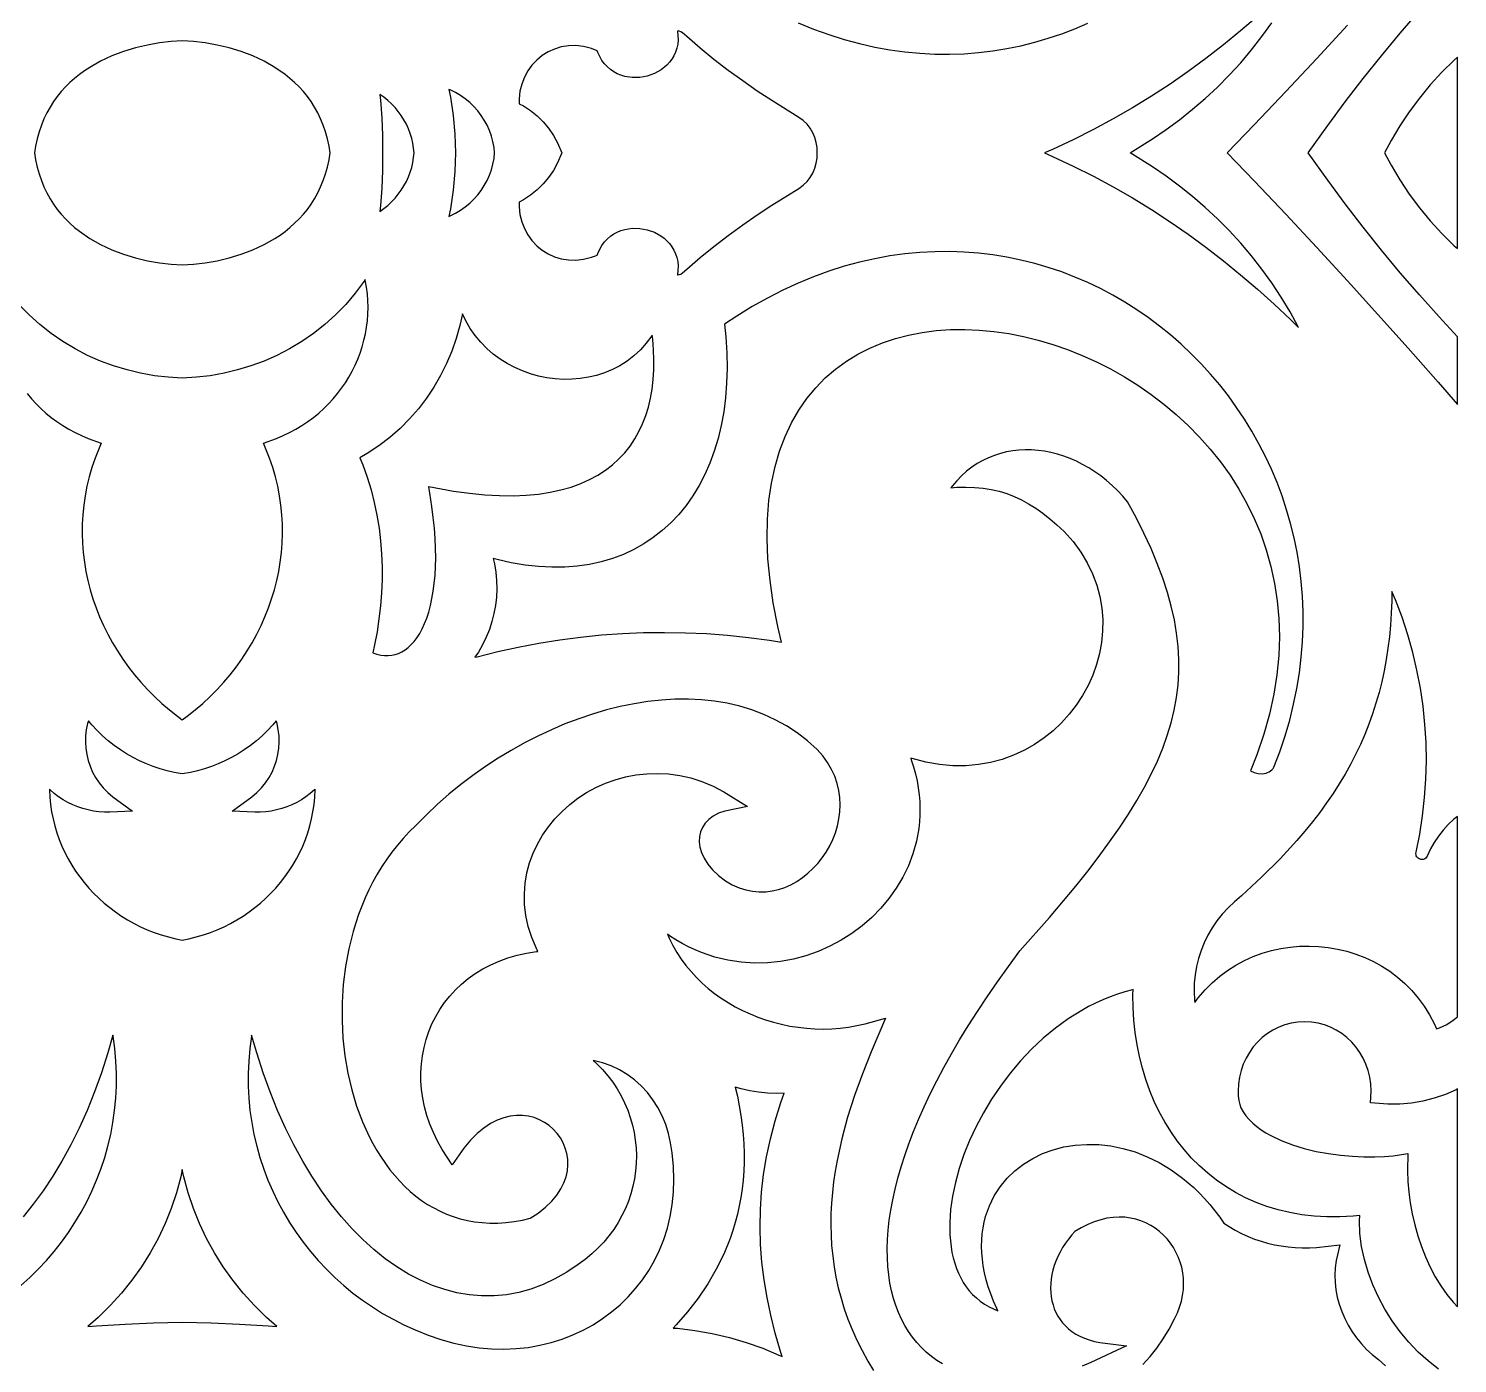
# Model space of a CAD drawing. Extents: x -375 to 375, y -1025 to 1025.
# Drawn here: x -207.8 to -135, y -434.5 to -366.5 of the extents above; entities that cross this region are included whole.
import ezdxf

# ---------------------------------------------------------------- set-up
doc = ezdxf.new("R2010")
doc.units = 0
doc.layers.add('LAYER_10', color=1, linetype='CONTINUOUS')

msp = doc.modelspace()

# ---------------------------------------------------------------- linework, layer by layer
at = {"layer": 'LAYER_10'}
for points in [[(-140.604, -366.318), (-142.171, -368.019), (-143.752, -369.709), (-145.346, -371.387), (-146.744, -372.835), (-145.346, -374.284), (-143.752, -375.962), (-142.171, -377.651), (-140.604, -379.353), (-139.051, -381.066), (-137.511, -382.791), (-135.986, -384.528), (-135.002, -385.665), (-135.002, -382.206), (-135.938, -381.196), (-136.937, -380.077), (-137.916, -378.941), (-138.872, -377.789), (-139.808, -376.619), (-140.721, -375.434), (-141.612, -374.232), (-142.609, -372.835), (-141.612, -371.438), (-140.721, -370.237), (-139.808, -369.051), (-138.872, -367.882), (-137.916, -366.729), (-136.937, -365.593)], [(-168.601, -366.199), (-167.819, -366.521), (-167.037, -366.806), (-166.257, -367.053), (-165.48, -367.265), (-164.705, -367.44), (-163.934, -367.581), (-163.167, -367.687), (-162.405, -367.759), (-161.648, -367.798), (-160.896, -367.805), (-160.152, -367.78), (-159.414, -367.723), (-158.685, -367.636), (-157.963, -367.519), (-157.251, -367.373), (-156.548, -367.198), (-155.856, -366.995), (-155.174, -366.765), (-154.504, -366.508), (-153.845, -366.224)], [(-145.195, -365.886), (-146.056, -366.622), (-146.93, -367.334), (-147.821, -368.023), (-148.728, -368.688), (-149.652, -369.328), (-150.596, -369.945), (-151.56, -370.536), (-152.545, -371.104), (-153.552, -371.646), (-154.583, -372.163), (-155.638, -372.655), (-156.056, -372.835), (-155.638, -373.016), (-154.583, -373.508), (-153.552, -374.025), (-152.545, -374.567), (-151.56, -375.134), (-150.596, -375.726), (-149.652, -376.342), (-148.728, -376.983), (-147.821, -377.648), (-146.93, -378.337), (-146.056, -379.049), (-145.195, -379.785), (-144.348, -380.544), (-143.512, -381.326), (-143.1, -381.729), (-143.114, -381.699), (-143.535, -380.932), (-143.985, -380.186), (-144.462, -379.462), (-144.966, -378.761), (-145.496, -378.083), (-146.051, -377.429), (-146.629, -376.799), (-147.231, -376.193), (-147.854, -375.612), (-148.498, -375.057), (-149.161, -374.528), (-149.844, -374.025), (-150.543, -373.55), (-151.685, -372.835), (-150.543, -372.121), (-149.844, -371.645), (-149.161, -371.142), (-148.498, -370.613), (-147.854, -370.058), (-147.231, -369.477), (-146.629, -368.872), (-146.051, -368.242), (-145.496, -367.587), (-144.966, -366.909), (-144.462, -366.208)], [(-207.913, -385.105), (-207.692, -385.368), (-207.458, -385.622), (-207.211, -385.866), (-206.951, -386.099), (-206.679, -386.321), (-206.394, -386.531), (-206.097, -386.729), (-205.788, -386.914), (-205.468, -387.086), (-205.136, -387.243), (-204.794, -387.386), (-204.135, -387.624), (-204.444, -388.4), (-204.607, -388.873), (-204.747, -389.35), (-204.863, -389.83), (-204.956, -390.311), (-205.027, -390.794), (-205.076, -391.278), (-205.102, -391.762), (-205.107, -392.246), (-205.09, -392.729), (-205.052, -393.21), (-204.993, -393.689), (-204.914, -394.165), (-204.813, -394.638), (-204.693, -395.107), (-204.553, -395.571), (-204.393, -396.03), (-204.214, -396.483), (-204.016, -396.93), (-203.799, -397.369), (-203.564, -397.8), (-203.31, -398.223), (-203.038, -398.637), (-202.749, -399.041), (-202.442, -399.435), (-202.118, -399.817), (-201.778, -400.188), (-201.421, -400.547), (-201.047, -400.892), (-200.657, -401.225), (-200.252, -401.543), (-200, -401.724), (-199.748, -401.543), (-199.342, -401.225), (-198.953, -400.892), (-198.579, -400.547), (-198.222, -400.188), (-197.881, -399.817), (-197.558, -399.435), (-197.251, -399.041), (-196.962, -398.637), (-196.69, -398.223), (-196.436, -397.8), (-196.201, -397.369), (-195.984, -396.93), (-195.786, -396.483), (-195.607, -396.03), (-195.447, -395.571), (-195.307, -395.107), (-195.186, -394.638), (-195.086, -394.165), (-195.007, -393.689), (-194.948, -393.21), (-194.91, -392.729), (-194.893, -392.246), (-194.898, -391.762), (-194.924, -391.278), (-194.973, -390.794), (-195.043, -390.311), (-195.137, -389.83), (-195.253, -389.35), (-195.393, -388.873), (-195.556, -388.4), (-195.864, -387.624), (-195.206, -387.386), (-194.864, -387.243), (-194.532, -387.086), (-194.212, -386.914), (-193.903, -386.729), (-193.606, -386.531), (-193.321, -386.321), (-193.049, -386.099), (-192.789, -385.866), (-192.542, -385.622), (-192.308, -385.368), (-192.087, -385.105), (-191.88, -384.832), (-191.686, -384.55), (-191.507, -384.261), (-191.341, -383.964), (-191.191, -383.661), (-191.055, -383.35), (-190.934, -383.035), (-190.829, -382.713), (-190.739, -382.388), (-190.665, -382.057), (-190.607, -381.724), (-190.565, -381.387), (-190.54, -381.047), (-190.531, -380.706), (-190.54, -380.363), (-190.566, -380.018), (-190.61, -379.674), (-190.671, -379.329), (-190.679, -379.293), (-190.726, -379.366), (-191.183, -379.983), (-191.673, -380.56), (-192.194, -381.095), (-192.743, -381.59), (-193.318, -382.043), (-193.916, -382.455), (-194.536, -382.826), (-195.175, -383.156), (-195.83, -383.445), (-196.5, -383.693), (-197.182, -383.899), (-197.875, -384.065), (-198.575, -384.19), (-199.281, -384.274), (-200, -384.318), (-200.719, -384.274), (-201.425, -384.19), (-202.125, -384.065), (-202.817, -383.899), (-203.5, -383.693), (-204.17, -383.445), (-204.825, -383.156), (-205.464, -382.826), (-206.084, -382.455), (-206.682, -382.043), (-207.257, -381.59), (-207.806, -381.095), (-208.327, -380.56)], [(-161.255, -434.564), (-161.541, -434.379), (-161.815, -434.176), (-162.076, -433.956), (-162.324, -433.718), (-162.557, -433.463), (-162.775, -433.192), (-162.977, -432.903), (-163.164, -432.599), (-163.335, -432.278), (-163.488, -431.941), (-163.625, -431.588), (-163.744, -431.22), (-163.845, -430.836), (-163.928, -430.438), (-163.992, -430.024), (-164.037, -429.596), (-164.062, -429.153), (-164.068, -428.696), (-164.054, -428.224), (-164.02, -427.737), (-163.964, -427.236), (-163.888, -426.721), (-163.79, -426.192), (-163.67, -425.649), (-163.528, -425.092), (-163.363, -424.52), (-163.176, -423.935), (-162.964, -423.336), (-162.729, -422.723), (-162.469, -422.096), (-162.185, -421.455), (-161.876, -420.801), (-161.541, -420.133), (-161.18, -419.451), (-160.793, -418.757), (-160.379, -418.048), (-159.937, -417.326), (-159.468, -416.591), (-158.971, -415.843), (-158.446, -415.081), (-157.891, -414.307), (-157.301, -413.511), (-155.802, -411.807), (-154.461, -410.207), (-153.847, -409.439), (-153.27, -408.688), (-152.73, -407.955), (-152.229, -407.238), (-151.765, -406.534), (-151.34, -405.844), (-150.953, -405.165), (-150.605, -404.495), (-150.294, -403.834), (-150.023, -403.18), (-149.79, -402.531), (-149.595, -401.886), (-149.439, -401.242), (-149.321, -400.599), (-149.242, -399.954), (-149.202, -399.305), (-149.2, -398.651), (-149.237, -397.99), (-149.314, -397.319), (-149.43, -396.637), (-149.587, -395.943), (-149.783, -395.234), (-150.021, -394.509), (-150.299, -393.767), (-150.619, -393.005), (-150.981, -392.223), (-151.385, -391.419), (-151.817, -390.617), (-152.058, -390.335), (-152.326, -390.05), (-152.603, -389.783), (-152.889, -389.533), (-153.183, -389.301), (-153.484, -389.086), (-153.792, -388.89), (-154.105, -388.712), (-154.422, -388.553), (-154.744, -388.412), (-155.068, -388.291), (-155.395, -388.188), (-155.722, -388.105), (-156.051, -388.041), (-156.379, -387.997), (-156.706, -387.972), (-157.031, -387.968), (-157.353, -387.984), (-157.672, -388.02), (-157.987, -388.076), (-158.298, -388.153), (-158.602, -388.251), (-158.901, -388.37), (-159.193, -388.51), (-159.477, -388.672), (-159.753, -388.856), (-160.021, -389.062), (-160.279, -389.29), (-160.527, -389.542), (-160.764, -389.817), (-160.826, -389.899), (-160.515, -389.877), (-160.054, -389.867), (-159.611, -389.882), (-159.184, -389.921), (-158.77, -389.987), (-158.369, -390.079), (-157.978, -390.197), (-157.597, -390.343), (-157.224, -390.516), (-156.858, -390.716), (-156.496, -390.943), (-156.136, -391.198), (-155.777, -391.48), (-155.417, -391.789), (-155.045, -392.133), (-154.591, -392.648), (-154.2, -393.182), (-153.869, -393.732), (-153.599, -394.296), (-153.387, -394.871), (-153.231, -395.452), (-153.131, -396.037), (-153.084, -396.624), (-153.09, -397.207), (-153.145, -397.786), (-153.249, -398.356), (-153.399, -398.916), (-153.593, -399.461), (-153.831, -399.99), (-154.11, -400.499), (-154.428, -400.986), (-154.785, -401.448), (-155.177, -401.882), (-155.604, -402.286), (-156.064, -402.656), (-156.556, -402.991), (-157.076, -403.286), (-157.625, -403.539), (-158.2, -403.747), (-158.799, -403.908), (-159.421, -404.017), (-160.063, -404.074), (-160.724, -404.074), (-161.402, -404.015), (-162.094, -403.894), (-162.799, -403.71), (-162.872, -403.684), (-162.841, -403.767), (-162.724, -404.128), (-162.625, -404.487), (-162.545, -404.845), (-162.482, -405.2), (-162.438, -405.553), (-162.41, -405.903), (-162.399, -406.249), (-162.404, -406.592), (-162.426, -406.931), (-162.463, -407.269), (-162.582, -407.921), (-162.759, -408.556), (-162.991, -409.167), (-163.274, -409.753), (-163.605, -410.311), (-163.98, -410.84), (-164.397, -411.337), (-164.852, -411.8), (-165.342, -412.228), (-165.864, -412.618), (-166.416, -412.968), (-166.993, -413.277), (-167.593, -413.541), (-168.214, -413.76), (-168.851, -413.93), (-169.502, -414.051), (-170.165, -414.119), (-170.835, -414.132), (-171.51, -414.088), (-172.187, -413.986), (-172.861, -413.822), (-173.528, -413.596), (-173.862, -413.456), (-174.192, -413.302), (-174.518, -413.13), (-174.841, -412.942), (-175.16, -412.736), (-175.272, -412.657), (-175.181, -412.867), (-174.998, -413.232), (-174.794, -413.584), (-174.57, -413.924), (-174.328, -414.251), (-174.067, -414.565), (-173.79, -414.864), (-173.496, -415.15), (-173.188, -415.421), (-172.864, -415.677), (-172.527, -415.918), (-172.178, -416.144), (-171.816, -416.353), (-171.444, -416.546), (-171.062, -416.722), (-170.671, -416.881), (-170.271, -417.022), (-169.865, -417.146), (-169.452, -417.251), (-169.034, -417.338), (-168.612, -417.405), (-168.186, -417.454), (-167.758, -417.482), (-167.329, -417.491), (-166.898, -417.479), (-166.468, -417.447), (-166.039, -417.394), (-165.613, -417.319), (-165.189, -417.223), (-164.151, -416.932), (-164.89, -418.652), (-165.334, -419.77), (-165.735, -420.882), (-166.086, -421.99), (-166.384, -423.093), (-166.624, -424.192), (-166.72, -424.737), (-166.8, -425.283), (-166.862, -425.827), (-166.907, -426.37), (-166.934, -426.912), (-166.942, -427.452), (-166.931, -427.992), (-166.9, -428.531), (-166.848, -429.068), (-166.774, -429.605), (-166.679, -430.141), (-166.562, -430.677), (-166.421, -431.211), (-166.257, -431.746), (-166.068, -432.28), (-165.854, -432.813), (-165.614, -433.346), (-165.348, -433.88), (-165.055, -434.413), (-164.763, -434.897)], [(-135.962, -434.821), (-136.495, -434.41), (-137, -433.955), (-137.476, -433.459), (-137.92, -432.928), (-138.328, -432.365), (-138.699, -431.775), (-139.029, -431.163), (-139.315, -430.532), (-139.556, -429.888), (-139.747, -429.234), (-139.885, -428.574), (-139.969, -427.914), (-139.993, -427.261), (-139.983, -426.989), (-140.312, -427.025), (-140.994, -427.063), (-141.659, -427.064), (-142.306, -427.028), (-142.936, -426.956), (-143.547, -426.849), (-144.14, -426.707), (-144.713, -426.533), (-145.267, -426.327), (-145.801, -426.089), (-146.313, -425.821), (-146.805, -425.524), (-147.275, -425.199), (-147.722, -424.847), (-148.147, -424.469), (-148.549, -424.066), (-148.927, -423.64), (-149.281, -423.19), (-149.611, -422.719), (-149.917, -422.227), (-150.197, -421.715), (-150.452, -421.185), (-150.681, -420.637), (-150.884, -420.073), (-151.06, -419.493), (-151.21, -418.898), (-151.333, -418.291), (-151.428, -417.67), (-151.495, -417.038), (-151.534, -416.395), (-151.545, -415.743), (-151.537, -415.483), (-151.561, -415.488), (-151.949, -415.592), (-152.331, -415.713), (-152.708, -415.849), (-153.078, -416.001), (-153.443, -416.167), (-153.801, -416.347), (-154.151, -416.54), (-154.838, -416.969), (-155.494, -417.445), (-156.121, -417.965), (-156.716, -418.525), (-157.278, -419.12), (-157.806, -419.746), (-158.297, -420.399), (-158.751, -421.073), (-159.166, -421.764), (-159.539, -422.468), (-159.87, -423.18), (-160.157, -423.895), (-160.398, -424.608), (-160.592, -425.316), (-160.738, -426.012), (-160.835, -426.693), (-160.88, -427.353), (-160.874, -427.988), (-160.815, -428.596), (-160.766, -428.882), (-160.704, -429.162), (-160.628, -429.433), (-160.538, -429.693), (-160.435, -429.943), (-160.318, -430.182), (-160.188, -430.409), (-160.044, -430.624), (-159.885, -430.828), (-159.713, -431.019), (-159.525, -431.197), (-159.323, -431.363), (-159.105, -431.516), (-158.871, -431.654), (-158.621, -431.779), (-158.43, -431.858), (-158.485, -431.745), (-158.649, -431.367), (-158.793, -430.996), (-158.916, -430.63), (-159.02, -430.27), (-159.104, -429.916), (-159.169, -429.569), (-159.216, -429.228), (-159.244, -428.894), (-159.255, -428.568), (-159.247, -428.249), (-159.223, -427.937), (-159.182, -427.633), (-159.125, -427.338), (-159.052, -427.051), (-158.963, -426.773), (-158.86, -426.505), (-158.742, -426.245), (-158.609, -425.992), (-158.309, -425.527), (-157.957, -425.1), (-157.561, -424.717), (-157.125, -424.379), (-156.652, -424.088), (-156.148, -423.844), (-155.616, -423.649), (-155.06, -423.505), (-154.483, -423.412), (-153.89, -423.371), (-153.284, -423.384), (-152.67, -423.452), (-152.05, -423.576), (-151.429, -423.758), (-150.811, -423.999), (-150.198, -424.3), (-149.596, -424.663), (-149.008, -425.088), (-148.44, -425.576), (-148.16, -425.847), (-147.889, -426.133), (-147.624, -426.435), (-147.366, -426.753), (-147.115, -427.089), (-146.909, -427.388), (-146.639, -427.565), (-146.323, -427.751), (-146.002, -427.919), (-145.677, -428.068), (-145.347, -428.2), (-145.013, -428.313), (-144.675, -428.409), (-144.333, -428.488), (-143.986, -428.551), (-143.634, -428.596), (-143.277, -428.626), (-142.916, -428.639), (-142.55, -428.637), (-142.182, -428.62), (-140.99, -428.491), (-141.177, -429.293), (-141.229, -429.661), (-141.249, -430.034), (-141.237, -430.408), (-141.196, -430.782), (-141.125, -431.154), (-141.027, -431.523), (-140.9, -431.885), (-140.748, -432.24), (-140.57, -432.585), (-140.369, -432.918), (-140.144, -433.237), (-139.898, -433.539), (-139.632, -433.824), (-139.346, -434.089), (-139.029, -434.342), (-138.665, -434.654)], [(-208.23, -430.561), (-207.777, -430.155), (-207.344, -429.731), (-206.929, -429.288), (-206.534, -428.829), (-206.159, -428.353), (-205.805, -427.861), (-205.472, -427.355), (-205.161, -426.835), (-204.873, -426.301), (-204.608, -425.755), (-204.367, -425.197), (-204.15, -424.628), (-203.958, -424.048), (-203.791, -423.459), (-203.65, -422.861), (-203.536, -422.256), (-203.449, -421.642), (-203.389, -421.022), (-203.358, -420.396), (-203.356, -419.765), (-203.383, -419.13), (-203.44, -418.491), (-203.528, -417.848), (-203.535, -417.81), (-203.791, -418.702), (-204.121, -419.721), (-204.477, -420.701), (-204.858, -421.642), (-205.262, -422.543), (-205.689, -423.403), (-206.137, -424.222), (-206.605, -424.998), (-207.091, -425.732), (-207.596, -426.423), (-208.118, -427.069)], [(-151.037, -434.592), (-150.668, -434.188), (-150.322, -433.754), (-149.999, -433.291), (-149.701, -432.798), (-149.427, -432.27), (-149.278, -431.964), (-149.161, -431.665), (-149.071, -431.367), (-149.008, -431.069), (-148.971, -430.774), (-148.958, -430.482), (-148.968, -430.195), (-149.002, -429.913), (-149.057, -429.638), (-149.134, -429.37), (-149.231, -429.111), (-149.348, -428.862), (-149.483, -428.624), (-149.636, -428.399), (-149.806, -428.187), (-149.992, -427.991), (-150.193, -427.81), (-150.408, -427.647), (-150.637, -427.501), (-150.879, -427.376), (-151.132, -427.271), (-151.397, -427.187), (-151.672, -427.127), (-151.957, -427.09), (-152.251, -427.079), (-152.554, -427.095), (-152.866, -427.138), (-153.185, -427.211), (-153.511, -427.315), (-153.843, -427.452), (-154.181, -427.622), (-154.496, -427.812), (-154.659, -427.989), (-154.831, -428.199), (-154.988, -428.414), (-155.13, -428.635), (-155.258, -428.859), (-155.37, -429.086), (-155.468, -429.316), (-155.551, -429.547), (-155.618, -429.779), (-155.671, -430.01), (-155.708, -430.24), (-155.731, -430.468), (-155.738, -430.693), (-155.73, -430.915), (-155.708, -431.132), (-155.67, -431.343), (-155.617, -431.549), (-155.55, -431.748), (-155.467, -431.941), (-155.37, -432.125), (-155.257, -432.301), (-155.129, -432.468), (-154.986, -432.626), (-154.826, -432.774), (-154.651, -432.911), (-154.458, -433.037), (-154.248, -433.151), (-154.02, -433.252), (-153.774, -433.339), (-153.51, -433.411), (-153.227, -433.468), (-151.863, -433.645), (-153.689, -434.496), (-154.123, -434.672)]]:
    msp.add_lwpolyline(points, dxfattribs=at)
for points in [[(-168.581, -374.644), (-168.348, -374.479), (-168.156, -374.296), (-167.995, -374.088), (-167.863, -373.862), (-167.76, -373.619), (-167.688, -373.364), (-167.646, -373.103), (-167.635, -372.835), (-167.646, -372.567), (-167.688, -372.306), (-167.76, -372.052), (-167.863, -371.809), (-167.995, -371.582), (-168.156, -371.375), (-168.348, -371.191), (-168.581, -371.026), (-169.956, -370.168), (-170.689, -369.682), (-171.431, -369.169), (-172.173, -368.63), (-172.903, -368.071), (-173.61, -367.497), (-174.284, -366.91), (-174.402, -366.798), (-174.502, -366.718), (-174.593, -366.662), (-174.67, -366.63), (-174.731, -366.62), (-174.761, -366.623), (-174.733, -366.849), (-174.728, -367.074), (-174.748, -367.291), (-174.792, -367.499), (-174.857, -367.696), (-174.942, -367.881), (-175.044, -368.053), (-175.163, -368.211), (-175.301, -368.361), (-175.597, -368.602), (-175.936, -368.791), (-176.301, -368.92), (-176.683, -368.989), (-177.072, -368.994), (-177.451, -368.933), (-177.645, -368.874), (-177.829, -368.797), (-178.006, -368.702), (-178.174, -368.586), (-178.332, -368.451), (-178.478, -368.296), (-178.609, -368.121), (-178.724, -367.926), (-178.821, -367.713), (-178.849, -367.631), (-179.145, -367.514), (-179.547, -367.413), (-179.939, -367.369), (-180.319, -367.378), (-180.683, -367.437), (-181.03, -367.542), (-181.356, -367.69), (-181.658, -367.879), (-181.933, -368.106), (-182.178, -368.367), (-182.389, -368.659), (-182.563, -368.98), (-182.697, -369.327), (-182.788, -369.696), (-182.832, -370.085), (-182.828, -370.327), (-182.615, -370.438), (-182.251, -370.676), (-181.914, -370.948), (-181.607, -371.251), (-181.33, -371.583), (-181.085, -371.941), (-180.875, -372.322), (-180.652, -372.835), (-180.875, -373.349), (-181.085, -373.73), (-181.33, -374.088), (-181.607, -374.419), (-181.914, -374.723), (-182.251, -374.995), (-182.615, -375.233), (-182.828, -375.343), (-182.832, -375.585), (-182.788, -375.975), (-182.697, -376.344), (-182.563, -376.69), (-182.389, -377.011), (-182.178, -377.304), (-181.933, -377.565), (-181.658, -377.791), (-181.356, -377.98), (-181.03, -378.129), (-180.683, -378.234), (-180.319, -378.293), (-179.939, -378.302), (-179.547, -378.257), (-179.141, -378.155), (-178.941, -378.084), (-178.851, -378.045), (-178.821, -377.958), (-178.724, -377.744), (-178.609, -377.55), (-178.478, -377.375), (-178.332, -377.22), (-178.174, -377.084), (-178.006, -376.969), (-177.829, -376.873), (-177.645, -376.797), (-177.451, -376.737), (-177.072, -376.676), (-176.683, -376.682), (-176.301, -376.751), (-175.936, -376.88), (-175.603, -377.065), (-175.442, -377.185), (-175.296, -377.315), (-175.163, -377.459), (-175.044, -377.617), (-174.942, -377.789), (-174.857, -377.974), (-174.792, -378.171), (-174.748, -378.379), (-174.728, -378.596), (-174.733, -378.822), (-174.761, -379.048), (-174.731, -379.051), (-174.67, -379.04), (-174.593, -379.009), (-174.508, -378.956), (-174.279, -378.756), (-173.61, -378.174), (-172.903, -377.599), (-172.173, -377.04), (-171.431, -376.502), (-170.689, -375.988), (-169.956, -375.502)], [(-198.224, -378.332), (-197.614, -378.188), (-197.008, -378.004), (-196.412, -377.778), (-195.835, -377.51), (-195.279, -377.194), (-195.016, -377.021), (-194.759, -376.834), (-194.511, -376.635), (-194.274, -376.424), (-194.047, -376.2), (-193.831, -375.963), (-193.627, -375.713), (-193.437, -375.449), (-193.26, -375.17), (-193.097, -374.878), (-192.949, -374.571), (-192.816, -374.248), (-192.7, -373.909), (-192.602, -373.555), (-192.521, -373.183), (-192.466, -372.835), (-192.521, -372.487), (-192.602, -372.116), (-192.7, -371.761), (-192.816, -371.423), (-192.949, -371.1), (-193.097, -370.793), (-193.26, -370.5), (-193.437, -370.222), (-193.627, -369.958), (-193.831, -369.708), (-194.047, -369.471), (-194.274, -369.247), (-194.511, -369.035), (-194.756, -368.839), (-195.282, -368.475), (-195.835, -368.161), (-196.412, -367.892), (-197.008, -367.667), (-197.614, -367.483), (-198.224, -367.338), (-198.832, -367.231), (-199.43, -367.16), (-200, -367.122), (-200.57, -367.16), (-201.168, -367.231), (-201.776, -367.338), (-202.386, -367.483), (-202.992, -367.667), (-203.588, -367.892), (-204.165, -368.161), (-204.721, -368.477), (-204.984, -368.65), (-205.241, -368.836), (-205.489, -369.035), (-205.726, -369.247), (-205.953, -369.471), (-206.169, -369.708), (-206.372, -369.958), (-206.563, -370.222), (-206.74, -370.5), (-206.903, -370.793), (-207.051, -371.1), (-207.184, -371.423), (-207.3, -371.761), (-207.398, -372.116), (-207.479, -372.487), (-207.534, -372.835), (-207.479, -373.183), (-207.398, -373.555), (-207.3, -373.909), (-207.184, -374.248), (-207.051, -374.571), (-206.903, -374.878), (-206.74, -375.17), (-206.563, -375.449), (-206.372, -375.713), (-206.169, -375.963), (-205.953, -376.2), (-205.726, -376.424), (-205.489, -376.635), (-205.244, -376.832), (-204.718, -377.195), (-204.165, -377.51), (-203.588, -377.778), (-202.992, -378.004), (-202.386, -378.188), (-201.776, -378.332), (-201.168, -378.439), (-200.57, -378.511), (-200, -378.549), (-199.43, -378.511), (-198.832, -378.439)], [(-135.002, -367.96), (-135.167, -368.107), (-135.792, -368.722), (-136.383, -369.366), (-136.939, -370.038), (-137.459, -370.736), (-137.941, -371.459), (-138.385, -372.205), (-138.716, -372.835), (-138.385, -373.465), (-137.941, -374.212), (-137.459, -374.935), (-136.939, -375.633), (-136.383, -376.305), (-135.792, -376.949), (-135.167, -377.564), (-135.002, -377.711), (-135.002, -372.835)], [(-189.734, -369.994), (-189.935, -369.853), (-189.902, -370.146), (-189.835, -371.043), (-189.801, -371.941), (-189.8, -372.835), (-189.801, -373.729), (-189.835, -374.627), (-189.902, -375.524), (-189.935, -375.817), (-189.734, -375.676), (-189.528, -375.51), (-189.334, -375.331), (-189.155, -375.142), (-188.989, -374.943), (-188.837, -374.734), (-188.7, -374.517), (-188.578, -374.291), (-188.472, -374.059), (-188.381, -373.82), (-188.307, -373.576), (-188.249, -373.327), (-188.208, -373.074), (-188.186, -372.835), (-188.208, -372.597), (-188.249, -372.343), (-188.307, -372.094), (-188.381, -371.85), (-188.472, -371.611), (-188.578, -371.379), (-188.7, -371.154), (-188.837, -370.937), (-188.989, -370.728), (-189.155, -370.529), (-189.334, -370.339), (-189.528, -370.161)], [(-186.074, -375.911), (-185.82, -375.76), (-185.579, -375.589), (-185.352, -375.402), (-185.14, -375.197), (-184.944, -374.978), (-184.766, -374.745), (-184.605, -374.498), (-184.464, -374.241), (-184.343, -373.972), (-184.244, -373.695), (-184.166, -373.409), (-184.112, -373.116), (-184.084, -372.835), (-184.112, -372.555), (-184.166, -372.262), (-184.244, -371.976), (-184.343, -371.698), (-184.464, -371.43), (-184.605, -371.172), (-184.766, -370.926), (-184.944, -370.693), (-185.14, -370.473), (-185.352, -370.269), (-185.579, -370.081), (-185.82, -369.911), (-186.074, -369.759), (-186.339, -369.627), (-186.407, -369.6), (-186.329, -369.994), (-186.194, -370.937), (-186.115, -371.884), (-186.081, -372.835), (-186.115, -373.787), (-186.194, -374.731), (-186.254, -375.206), (-186.33, -375.679), (-186.407, -376.071), (-186.339, -376.043)], [(-166.699, -383.856), (-166.144, -383.452), (-165.559, -383.094), (-164.947, -382.783), (-164.311, -382.517), (-163.653, -382.296), (-162.976, -382.119), (-162.281, -381.985), (-161.571, -381.893), (-160.849, -381.843), (-160.116, -381.834), (-159.375, -381.866), (-158.628, -381.937), (-157.877, -382.046), (-157.124, -382.194), (-156.371, -382.38), (-155.62, -382.602), (-154.875, -382.861), (-154.136, -383.155), (-153.406, -383.485), (-152.687, -383.849), (-151.981, -384.247), (-151.291, -384.679), (-150.618, -385.143), (-149.966, -385.64), (-149.335, -386.168), (-148.729, -386.728), (-148.15, -387.318), (-147.599, -387.938), (-147.08, -388.588), (-146.593, -389.267), (-146.143, -389.974), (-145.73, -390.708), (-145.358, -391.47), (-145.029, -392.259), (-144.744, -393.073), (-144.506, -393.912), (-144.319, -394.776), (-144.183, -395.663), (-144.101, -396.573), (-144.075, -397.506), (-144.108, -398.459), (-144.201, -399.433), (-144.358, -400.427), (-144.579, -401.44), (-144.868, -402.471), (-145.225, -403.52), (-145.554, -404.337), (-145.359, -404.42), (-145.153, -404.469), (-144.953, -404.479), (-144.759, -404.449), (-144.681, -404.423), (-144.603, -404.385), (-144.53, -404.338), (-144.462, -404.281), (-144.401, -404.212), (-144.355, -404.145), (-144.058, -403.362), (-143.787, -402.551), (-143.552, -401.743), (-143.353, -400.938), (-143.189, -400.136), (-143.059, -399.339), (-142.963, -398.546), (-142.9, -397.759), (-142.869, -396.978), (-142.87, -396.204), (-142.901, -395.437), (-142.964, -394.678), (-143.056, -393.927), (-143.177, -393.186), (-143.327, -392.454), (-143.504, -391.733), (-143.709, -391.022), (-143.941, -390.323), (-144.198, -389.636), (-144.481, -388.963), (-144.789, -388.302), (-145.121, -387.656), (-145.477, -387.024), (-145.855, -386.408), (-146.256, -385.808), (-146.678, -385.225), (-147.121, -384.659), (-147.585, -384.11), (-148.068, -383.581), (-148.57, -383.07), (-149.091, -382.58), (-149.63, -382.11), (-150.186, -381.661), (-150.758, -381.233), (-151.346, -380.829), (-151.95, -380.447), (-152.568, -380.089), (-153.2, -379.755), (-153.845, -379.446), (-154.504, -379.163), (-155.174, -378.906), (-155.856, -378.675), (-156.548, -378.472), (-157.251, -378.297), (-157.963, -378.151), (-158.685, -378.034), (-159.414, -377.947), (-160.152, -377.891), (-160.896, -377.866), (-161.648, -377.872), (-162.405, -377.912), (-163.167, -377.984), (-163.934, -378.09), (-164.705, -378.23), (-165.48, -378.406), (-166.257, -378.617), (-167.037, -378.865), (-167.819, -379.149), (-168.601, -379.472), (-169.384, -379.833), (-170.167, -380.232), (-170.949, -380.672), (-171.73, -381.152), (-172.359, -381.573), (-172.293, -382.211), (-172.244, -383.021), (-172.231, -383.81), (-172.254, -384.575), (-172.312, -385.317), (-172.404, -386.035), (-172.531, -386.727), (-172.691, -387.394), (-172.884, -388.034), (-173.109, -388.646), (-173.366, -389.23), (-173.653, -389.784), (-173.971, -390.309), (-174.319, -390.802), (-174.695, -391.263), (-175.1, -391.691), (-175.532, -392.085), (-175.991, -392.443), (-176.476, -392.766), (-176.985, -393.052), (-177.518, -393.301), (-178.074, -393.511), (-178.651, -393.681), (-179.25, -393.812), (-179.869, -393.902), (-180.507, -393.952), (-181.163, -393.959), (-181.837, -393.924), (-182.528, -393.846), (-183.234, -393.725), (-183.957, -393.559), (-184.159, -393.501), (-184.092, -393.786), (-184.022, -394.21), (-183.982, -394.634), (-183.972, -395.059), (-183.99, -395.482), (-184.037, -395.902), (-184.113, -396.318), (-184.216, -396.728), (-184.348, -397.13), (-184.507, -397.525), (-184.693, -397.909), (-184.906, -398.281), (-185.082, -398.546), (-184.968, -398.514), (-183.925, -398.253), (-182.877, -398.022), (-181.823, -397.822), (-180.764, -397.653), (-179.701, -397.515), (-178.635, -397.408), (-177.566, -397.332), (-176.495, -397.288), (-175.423, -397.274), (-174.351, -397.291), (-173.279, -397.34), (-172.208, -397.42), (-171.139, -397.531), (-170.072, -397.674), (-169.46, -397.774), (-169.648, -396.976), (-169.878, -395.775), (-170.043, -394.628), (-170.146, -393.532), (-170.187, -392.489), (-170.171, -391.497), (-170.097, -390.556), (-169.969, -389.665), (-169.788, -388.824), (-169.556, -388.032), (-169.276, -387.29), (-168.949, -386.596), (-168.578, -385.951), (-168.165, -385.355), (-167.713, -384.807), (-167.223, -384.308)], [(-184.577, -390.262), (-183.838, -390.303), (-183.138, -390.31), (-182.474, -390.283), (-181.846, -390.224), (-181.255, -390.134), (-180.699, -390.014), (-180.178, -389.865), (-179.691, -389.689), (-179.238, -389.487), (-178.818, -389.259), (-178.429, -389.007), (-178.072, -388.733), (-177.745, -388.435), (-177.447, -388.117), (-177.178, -387.777), (-176.937, -387.417), (-176.723, -387.038), (-176.537, -386.64), (-176.377, -386.223), (-176.243, -385.789), (-176.135, -385.338), (-176.053, -384.871), (-175.996, -384.39), (-175.965, -383.894), (-175.958, -383.386), (-175.976, -382.866), (-176.017, -382.335), (-176.043, -382.124), (-176.07, -382.168), (-176.348, -382.541), (-176.652, -382.878), (-176.98, -383.181), (-177.328, -383.448), (-177.695, -383.681), (-178.077, -383.879), (-178.472, -384.044), (-178.879, -384.175), (-179.294, -384.274), (-179.715, -384.34), (-180.141, -384.375), (-180.568, -384.379), (-180.995, -384.352), (-181.42, -384.296), (-181.841, -384.209), (-182.255, -384.093), (-182.66, -383.948), (-183.055, -383.775), (-183.437, -383.573), (-183.803, -383.343), (-184.152, -383.086), (-184.482, -382.801), (-184.789, -382.489), (-185.072, -382.15), (-185.328, -381.786), (-185.554, -381.395), (-185.718, -381.046), (-185.847, -381.632), (-186.036, -382.294), (-186.263, -382.94), (-186.528, -383.569), (-186.832, -384.179), (-187.173, -384.768), (-187.55, -385.334), (-187.965, -385.876), (-188.415, -386.391), (-188.901, -386.879), (-189.423, -387.336), (-189.979, -387.761), (-190.569, -388.153), (-190.949, -388.37), (-190.799, -388.735), (-190.574, -389.369), (-190.379, -390.008), (-190.214, -390.653), (-190.079, -391.303), (-189.973, -391.957), (-189.894, -392.614), (-189.843, -393.274), (-189.819, -393.936), (-189.821, -394.599), (-189.848, -395.263), (-189.9, -395.926), (-189.976, -396.588), (-190.075, -397.249), (-190.198, -397.908), (-190.286, -398.31), (-190.085, -398.38), (-189.885, -398.429), (-189.691, -398.454), (-189.504, -398.458), (-189.322, -398.442), (-189.145, -398.404), (-188.973, -398.346), (-188.805, -398.267), (-188.642, -398.167), (-188.482, -398.045), (-188.327, -397.9), (-188.178, -397.733), (-188.035, -397.542), (-187.898, -397.327), (-187.77, -397.09), (-187.65, -396.829), (-187.539, -396.545), (-187.439, -396.238), (-187.35, -395.908), (-187.273, -395.556), (-187.208, -395.181), (-187.156, -394.785), (-187.118, -394.367), (-187.094, -393.927), (-187.085, -393.467), (-187.091, -392.986), (-187.113, -392.484), (-187.152, -391.961), (-187.208, -391.419), (-187.282, -390.857), (-187.442, -389.844), (-186.168, -390.071), (-185.353, -390.185)], [(-135.002, -406.661), (-135.183, -406.803), (-135.469, -407.067), (-135.733, -407.352), (-135.973, -407.656), (-136.187, -407.977), (-136.375, -408.314), (-136.542, -408.678), (-136.574, -408.734), (-136.612, -408.779), (-136.656, -408.814), (-136.704, -408.838), (-136.755, -408.852), (-136.807, -408.857), (-136.859, -408.853), (-136.909, -408.84), (-136.957, -408.819), (-137.001, -408.791), (-137.04, -408.755), (-137.073, -408.713), (-137.097, -408.664), (-137.112, -408.61), (-137.117, -408.55), (-137.11, -408.485), (-136.923, -407.554), (-136.778, -406.625), (-136.674, -405.694), (-136.61, -404.761), (-136.586, -403.828), (-136.602, -402.896), (-136.658, -401.967), (-136.754, -401.041), (-136.889, -400.119), (-137.064, -399.203), (-137.278, -398.294), (-137.531, -397.393), (-137.823, -396.502), (-138.153, -395.621), (-138.338, -395.187), (-138.345, -395.671), (-138.371, -396.291), (-138.412, -396.899), (-138.469, -397.498), (-138.542, -398.086), (-138.631, -398.664), (-138.737, -399.233), (-138.859, -399.793), (-138.998, -400.344), (-139.154, -400.888), (-139.327, -401.424), (-139.517, -401.952), (-139.724, -402.474), (-139.949, -402.989), (-140.191, -403.498), (-140.451, -404.001), (-140.728, -404.499), (-141.024, -404.993), (-141.337, -405.482), (-141.669, -405.966), (-142.019, -406.448), (-142.387, -406.926), (-142.774, -407.402), (-143.18, -407.877), (-144.045, -408.819), (-144.987, -409.76), (-146.009, -410.703), (-146.372, -411.002), (-146.694, -411.309), (-146.99, -411.634), (-147.261, -411.977), (-147.504, -412.335), (-147.72, -412.707), (-147.908, -413.092), (-148.068, -413.488), (-148.199, -413.894), (-148.301, -414.307), (-148.372, -414.727), (-148.414, -415.152), (-148.424, -415.581), (-148.403, -416.013), (-148.387, -416.139), (-148.21, -415.898), (-147.868, -415.5), (-147.504, -415.135), (-147.118, -414.803), (-146.714, -414.503), (-146.293, -414.237), (-145.857, -414.003), (-145.409, -413.801), (-144.95, -413.632), (-144.482, -413.494), (-144.007, -413.389), (-143.527, -413.315), (-143.044, -413.273), (-142.559, -413.261), (-142.075, -413.282), (-141.594, -413.333), (-141.117, -413.415), (-140.646, -413.527), (-140.183, -413.671), (-139.73, -413.845), (-139.288, -414.049), (-138.861, -414.284), (-138.449, -414.549), (-138.055, -414.845), (-137.68, -415.171), (-137.327, -415.526), (-136.998, -415.911), (-136.695, -416.326), (-136.42, -416.77), (-136.174, -417.243), (-136.073, -417.481), (-135.918, -417.433), (-135.55, -417.262), (-135.212, -417.047), (-135.002, -416.872)], [(-190.084, -423.686), (-189.872, -424.024), (-189.65, -424.35), (-189.417, -424.663), (-189.174, -424.962), (-188.92, -425.246), (-188.656, -425.515), (-188.382, -425.768), (-188.097, -426.005), (-187.803, -426.225), (-187.499, -426.428), (-187.185, -426.613), (-186.861, -426.779), (-186.528, -426.927), (-186.185, -427.055), (-185.832, -427.163), (-185.47, -427.25), (-185.098, -427.316), (-184.716, -427.36), (-184.324, -427.381), (-183.922, -427.379), (-183.511, -427.354), (-183.089, -427.303), (-182.658, -427.227), (-182.261, -427.135), (-181.859, -426.871), (-181.485, -426.573), (-181.171, -426.268), (-180.913, -425.957), (-180.707, -425.645), (-180.55, -425.332), (-180.44, -425.022), (-180.372, -424.715), (-180.345, -424.414), (-180.355, -424.119), (-180.4, -423.833), (-180.479, -423.557), (-180.59, -423.293), (-180.73, -423.045), (-180.897, -422.814), (-181.09, -422.603), (-181.307, -422.414), (-181.544, -422.251), (-181.8, -422.115), (-182.073, -422.009), (-182.36, -421.936), (-182.66, -421.897), (-182.97, -421.895), (-183.29, -421.932), (-183.618, -422.012), (-183.952, -422.138), (-184.291, -422.312), (-184.633, -422.538), (-184.975, -422.821), (-185.315, -423.162), (-185.651, -423.566), (-186.24, -424.409), (-186.749, -423.626), (-186.991, -423.2), (-187.201, -422.769), (-187.382, -422.334), (-187.532, -421.896), (-187.652, -421.456), (-187.742, -421.016), (-187.803, -420.576), (-187.835, -420.138), (-187.838, -419.704), (-187.813, -419.274), (-187.76, -418.85), (-187.679, -418.432), (-187.571, -418.023), (-187.435, -417.624), (-187.273, -417.235), (-187.085, -416.858), (-186.871, -416.495), (-186.632, -416.146), (-186.367, -415.813), (-186.078, -415.497), (-185.765, -415.199), (-185.428, -414.921), (-185.068, -414.664), (-184.686, -414.428), (-184.281, -414.216), (-183.855, -414.028), (-183.407, -413.865), (-182.939, -413.729), (-182.451, -413.62), (-181.943, -413.541), (-181.879, -413.534), (-181.954, -413.392), (-182.191, -412.826), (-182.368, -412.261), (-182.488, -411.7), (-182.552, -411.144), (-182.563, -410.597), (-182.522, -410.06), (-182.433, -409.536), (-182.297, -409.028), (-182.116, -408.536), (-181.895, -408.064), (-181.635, -407.612), (-181.338, -407.183), (-181.007, -406.779), (-180.644, -406.402), (-180.252, -406.052), (-179.833, -405.732), (-179.389, -405.443), (-178.922, -405.188), (-178.435, -404.968), (-177.93, -404.785), (-177.408, -404.641), (-176.874, -404.538), (-176.327, -404.477), (-175.772, -404.46), (-175.211, -404.49), (-174.645, -404.569), (-174.077, -404.697), (-173.51, -404.877), (-172.947, -405.111), (-172.389, -405.401), (-171.197, -406.152), (-172.34, -406.385), (-172.664, -406.498), (-172.94, -406.642), (-173.169, -406.812), (-173.351, -407.005), (-173.489, -407.216), (-173.585, -407.443), (-173.639, -407.686), (-173.65, -407.944), (-173.615, -408.216), (-173.532, -408.499), (-173.398, -408.789), (-173.21, -409.083), (-172.966, -409.377), (-172.663, -409.665), (-172.305, -409.94), (-171.965, -410.138), (-171.621, -410.292), (-171.278, -410.402), (-170.937, -410.471), (-170.598, -410.502), (-170.262, -410.496), (-169.931, -410.454), (-169.605, -410.379), (-169.286, -410.272), (-168.976, -410.134), (-168.675, -409.968), (-168.387, -409.775), (-168.111, -409.556), (-167.852, -409.314), (-167.609, -409.051), (-167.385, -408.768), (-167.182, -408.469), (-167.001, -408.153), (-166.843, -407.825), (-166.712, -407.486), (-166.607, -407.138), (-166.53, -406.783), (-166.483, -406.423), (-166.467, -406.059), (-166.484, -405.695), (-166.535, -405.331), (-166.621, -404.969), (-166.744, -404.611), (-166.906, -404.257), (-167.109, -403.909), (-167.354, -403.569), (-167.641, -403.242), (-168.138, -402.798), (-168.663, -402.396), (-169.21, -402.038), (-169.776, -401.725), (-170.362, -401.454), (-170.966, -401.225), (-171.586, -401.037), (-172.221, -400.889), (-172.871, -400.781), (-173.532, -400.711), (-174.204, -400.679), (-174.886, -400.683), (-175.576, -400.724), (-176.272, -400.8), (-176.972, -400.91), (-177.676, -401.053), (-178.382, -401.229), (-179.087, -401.436), (-179.791, -401.674), (-180.493, -401.941), (-181.189, -402.238), (-181.879, -402.562), (-182.562, -402.912), (-183.235, -403.289), (-183.897, -403.691), (-184.547, -404.116), (-185.183, -404.564), (-185.803, -405.035), (-186.407, -405.526), (-186.991, -406.037), (-187.556, -406.567), (-188.104, -407.12), (-188.435, -407.444), (-188.745, -407.774), (-189.039, -408.116), (-189.317, -408.47), (-189.581, -408.836), (-189.83, -409.211), (-190.064, -409.597), (-190.283, -409.992), (-190.488, -410.395), (-190.678, -410.807), (-190.854, -411.225), (-191.015, -411.651), (-191.162, -412.083), (-191.294, -412.518), (-191.518, -413.409), (-191.685, -414.312), (-191.798, -415.224), (-191.856, -416.14), (-191.86, -417.055), (-191.813, -417.962), (-191.713, -418.858), (-191.562, -419.736), (-191.362, -420.592), (-191.113, -421.42), (-190.815, -422.218), (-190.65, -422.599), (-190.473, -422.972), (-190.284, -423.335)], [(-194.016, -408.5), (-193.864, -408.169), (-193.727, -407.831), (-193.605, -407.486), (-193.5, -407.135), (-193.411, -406.777), (-193.34, -406.414), (-193.285, -406.045), (-193.249, -405.671), (-193.23, -405.293), (-193.23, -405.274), (-193.265, -405.308), (-193.475, -405.488), (-193.696, -405.654), (-193.926, -405.805), (-194.166, -405.941), (-194.414, -406.061), (-194.669, -406.166), (-194.931, -406.255), (-195.198, -406.327), (-195.471, -406.382), (-195.748, -406.42), (-196.028, -406.441), (-196.311, -406.444), (-197.454, -406.382), (-196.452, -405.659), (-196.196, -405.437), (-195.966, -405.198), (-195.761, -404.943), (-195.581, -404.674), (-195.427, -404.393), (-195.3, -404.102), (-195.199, -403.802), (-195.125, -403.495), (-195.078, -403.184), (-195.06, -402.869), (-195.069, -402.553), (-195.106, -402.237), (-195.173, -401.924), (-195.215, -401.788), (-195.383, -401.986), (-195.653, -402.274), (-195.934, -402.545), (-196.226, -402.799), (-196.529, -403.036), (-196.84, -403.257), (-197.161, -403.46), (-197.489, -403.647), (-197.825, -403.817), (-198.167, -403.97), (-198.515, -404.106), (-198.868, -404.225), (-199.225, -404.328), (-199.587, -404.414), (-200, -404.492), (-200.413, -404.414), (-200.774, -404.328), (-201.132, -404.225), (-201.485, -404.106), (-201.833, -403.97), (-202.175, -403.817), (-202.511, -403.647), (-202.839, -403.46), (-203.159, -403.257), (-203.471, -403.036), (-203.773, -402.799), (-204.066, -402.545), (-204.347, -402.274), (-204.617, -401.986), (-204.785, -401.788), (-204.827, -401.924), (-204.893, -402.237), (-204.931, -402.553), (-204.94, -402.869), (-204.922, -403.184), (-204.875, -403.495), (-204.801, -403.802), (-204.7, -404.102), (-204.573, -404.393), (-204.419, -404.674), (-204.239, -404.943), (-204.034, -405.198), (-203.803, -405.437), (-203.548, -405.659), (-202.546, -406.382), (-203.689, -406.444), (-203.972, -406.441), (-204.252, -406.42), (-204.529, -406.382), (-204.802, -406.327), (-205.069, -406.255), (-205.331, -406.166), (-205.586, -406.061), (-205.834, -405.941), (-206.074, -405.805), (-206.304, -405.654), (-206.525, -405.488), (-206.735, -405.308), (-206.77, -405.274), (-206.77, -405.293), (-206.751, -405.671), (-206.715, -406.045), (-206.66, -406.414), (-206.589, -406.777), (-206.5, -407.135), (-206.395, -407.486), (-206.273, -407.831), (-206.136, -408.169), (-205.984, -408.5), (-205.816, -408.823), (-205.634, -409.137), (-205.438, -409.443), (-205.228, -409.74), (-205.005, -410.027), (-204.768, -410.304), (-204.52, -410.571), (-204.259, -410.827), (-203.986, -411.071), (-203.702, -411.304), (-203.407, -411.525), (-203.102, -411.733), (-202.786, -411.928), (-202.461, -412.11), (-202.127, -412.277), (-201.784, -412.431), (-201.432, -412.569), (-201.072, -412.693), (-200.705, -412.801), (-200.331, -412.892), (-200, -412.958), (-199.669, -412.892), (-199.295, -412.801), (-198.928, -412.693), (-198.568, -412.569), (-198.216, -412.431), (-197.873, -412.277), (-197.539, -412.11), (-197.214, -411.928), (-196.898, -411.733), (-196.593, -411.525), (-196.298, -411.304), (-196.014, -411.071), (-195.741, -410.827), (-195.48, -410.571), (-195.231, -410.304), (-194.995, -410.027), (-194.772, -409.74), (-194.562, -409.443), (-194.366, -409.137), (-194.184, -408.823)], [(-136.622, -429.108), (-136.388, -429.624), (-136.13, -430.117), (-135.85, -430.584), (-135.547, -431.02), (-135.223, -431.42), (-135.002, -431.652), (-135.002, -420.547), (-135.074, -420.586), (-135.618, -420.824), (-136.18, -421.017), (-136.757, -421.165), (-137.345, -421.266), (-137.941, -421.32), (-138.542, -421.325), (-139.428, -421.26), (-139.397, -420.653), (-139.414, -420.292), (-139.466, -419.942), (-139.55, -419.603), (-139.664, -419.279), (-139.807, -418.971), (-139.977, -418.68), (-140.173, -418.408), (-140.392, -418.157), (-140.634, -417.93), (-140.895, -417.727), (-141.175, -417.55), (-141.471, -417.402), (-141.783, -417.284), (-142.107, -417.197), (-142.444, -417.144), (-142.791, -417.126), (-143.138, -417.144), (-143.475, -417.197), (-143.8, -417.284), (-144.111, -417.402), (-144.407, -417.55), (-144.687, -417.727), (-144.949, -417.93), (-145.19, -418.157), (-145.409, -418.408), (-145.605, -418.68), (-145.775, -418.971), (-145.918, -419.279), (-146.033, -419.603), (-146.116, -419.942), (-146.168, -420.292), (-146.186, -420.655), (-146.175, -420.897), (-146.146, -421.129), (-146.1, -421.345), (-146.05, -421.516), (-145.932, -421.707), (-145.781, -421.911), (-145.611, -422.105), (-145.423, -422.288), (-145.219, -422.461), (-144.999, -422.625), (-144.765, -422.778), (-144.52, -422.92), (-143.984, -423.179), (-143.414, -423.398), (-142.815, -423.581), (-142.199, -423.727), (-141.575, -423.841), (-140.955, -423.923), (-140.348, -423.977), (-139.766, -424.003), (-139.218, -424.006), (-138.717, -423.987), (-138.272, -423.948), (-137.535, -423.842), (-137.552, -424.725), (-137.533, -425.256), (-137.485, -425.801), (-137.408, -426.355), (-137.304, -426.914), (-137.173, -427.473), (-137.015, -428.028), (-136.831, -428.575)], [(-175.677, -428.766), (-175.458, -428.218), (-175.275, -427.648), (-175.13, -427.056), (-175.026, -426.445), (-174.963, -425.814), (-174.942, -425.164), (-174.967, -424.497), (-175.038, -423.808), (-175.107, -423.301), (-175.214, -422.819), (-175.359, -422.355), (-175.541, -421.911), (-175.758, -421.49), (-176.009, -421.095), (-176.292, -420.726), (-176.605, -420.388), (-176.948, -420.081), (-177.319, -419.808), (-177.717, -419.571), (-178.14, -419.373), (-178.587, -419.215), (-179.049, -419.103), (-178.88, -419.255), (-178.584, -419.558), (-178.311, -419.875), (-178.062, -420.205), (-177.835, -420.546), (-177.633, -420.897), (-177.453, -421.258), (-177.297, -421.627), (-177.165, -422.002), (-177.056, -422.384), (-176.971, -422.77), (-176.909, -423.16), (-176.871, -423.552), (-176.856, -423.945), (-176.865, -424.339), (-176.898, -424.731), (-176.954, -425.122), (-177.034, -425.509), (-177.137, -425.892), (-177.264, -426.269), (-177.414, -426.64), (-177.589, -427.003), (-177.786, -427.358), (-178.007, -427.702), (-178.252, -428.035), (-178.52, -428.355), (-178.812, -428.662), (-179.127, -428.954), (-179.465, -429.231), (-179.821, -429.487), (-180.404, -429.887), (-181.004, -430.233), (-181.613, -430.521), (-182.229, -430.75), (-182.852, -430.922), (-183.479, -431.036), (-184.109, -431.094), (-184.741, -431.096), (-185.372, -431.043), (-186, -430.935), (-186.626, -430.774), (-187.246, -430.56), (-187.86, -430.295), (-188.467, -429.979), (-189.065, -429.613), (-189.653, -429.199), (-190.229, -428.736), (-190.794, -428.227), (-191.345, -427.671), (-191.882, -427.069), (-192.404, -426.423), (-192.908, -425.732), (-193.395, -424.998), (-193.863, -424.222), (-194.311, -423.403), (-194.738, -422.543), (-195.142, -421.642), (-195.523, -420.701), (-195.879, -419.721), (-196.209, -418.702), (-196.465, -417.81), (-196.472, -417.848), (-196.56, -418.491), (-196.617, -419.13), (-196.644, -419.765), (-196.642, -420.396), (-196.611, -421.022), (-196.551, -421.642), (-196.464, -422.256), (-196.35, -422.861), (-196.209, -423.459), (-196.042, -424.048), (-195.85, -424.628), (-195.633, -425.197), (-195.392, -425.755), (-195.127, -426.301), (-194.838, -426.835), (-194.528, -427.355), (-194.195, -427.861), (-193.841, -428.353), (-193.466, -428.829), (-193.071, -429.288), (-192.656, -429.731), (-192.223, -430.155), (-191.77, -430.561), (-191.3, -430.948), (-190.813, -431.314), (-190.308, -431.66), (-189.788, -431.984), (-189.252, -432.286), (-188.701, -432.564), (-188.134, -432.82), (-187.472, -433.097), (-186.815, -433.325), (-186.162, -433.508), (-185.512, -433.647), (-184.868, -433.743), (-184.231, -433.797), (-183.603, -433.81), (-182.985, -433.783), (-182.378, -433.717), (-181.784, -433.613), (-181.205, -433.472), (-180.642, -433.296), (-180.096, -433.085), (-179.569, -432.84), (-179.063, -432.563), (-178.579, -432.254), (-178.119, -431.915), (-177.683, -431.546), (-177.274, -431.148), (-176.893, -430.723), (-176.541, -430.271), (-176.22, -429.794), (-175.932, -429.292)], [(-170.416, -433.762), (-169.592, -434.108), (-169.429, -434.187), (-169.511, -433.93), (-169.777, -433), (-170.005, -432.082), (-170.194, -431.172), (-170.344, -430.271), (-170.454, -429.374), (-170.523, -428.481), (-170.55, -427.59), (-170.534, -426.698), (-170.474, -425.804), (-170.37, -424.906), (-170.22, -424.002), (-170.024, -423.09), (-169.781, -422.168), (-169.49, -421.235), (-169.319, -420.755), (-169.728, -420.771), (-170.177, -420.759), (-170.624, -420.718), (-171.067, -420.646), (-171.506, -420.545), (-171.813, -420.453), (-171.708, -420.907), (-171.608, -421.408), (-171.525, -421.903), (-171.46, -422.391), (-171.411, -422.873), (-171.379, -423.349), (-171.363, -423.819), (-171.364, -424.282), (-171.381, -424.74), (-171.414, -425.191), (-171.463, -425.635), (-171.528, -426.074), (-171.608, -426.506), (-171.703, -426.932), (-171.814, -427.352), (-171.939, -427.765), (-172.08, -428.175), (-172.402, -428.968), (-172.782, -429.738), (-173.216, -430.483), (-173.702, -431.204), (-174.24, -431.901), (-174.827, -432.573), (-174.983, -432.733), (-174.759, -432.747), (-173.868, -432.854), (-172.986, -433.009), (-172.115, -433.213), (-171.258, -433.464)], [(-197.425, -430.299), (-197.914, -429.613), (-198.361, -428.901), (-198.765, -428.165), (-199.124, -427.408), (-199.437, -426.632), (-199.703, -425.838), (-199.922, -425.029), (-200, -424.653), (-200.078, -425.029), (-200.297, -425.838), (-200.563, -426.632), (-200.876, -427.408), (-201.235, -428.165), (-201.639, -428.901), (-202.086, -429.613), (-202.575, -430.299), (-203.107, -430.959), (-203.679, -431.589), (-204.29, -432.189), (-204.818, -432.648), (-204.376, -432.613), (-202.921, -432.527), (-201.463, -432.468), (-200, -432.438), (-198.537, -432.468), (-197.079, -432.527), (-195.624, -432.613), (-195.182, -432.648), (-195.709, -432.189), (-196.321, -431.589), (-196.893, -430.959)]]:
    msp.add_lwpolyline(points, close=True, dxfattribs=at)

doc.saveas('drawing.dxf')
